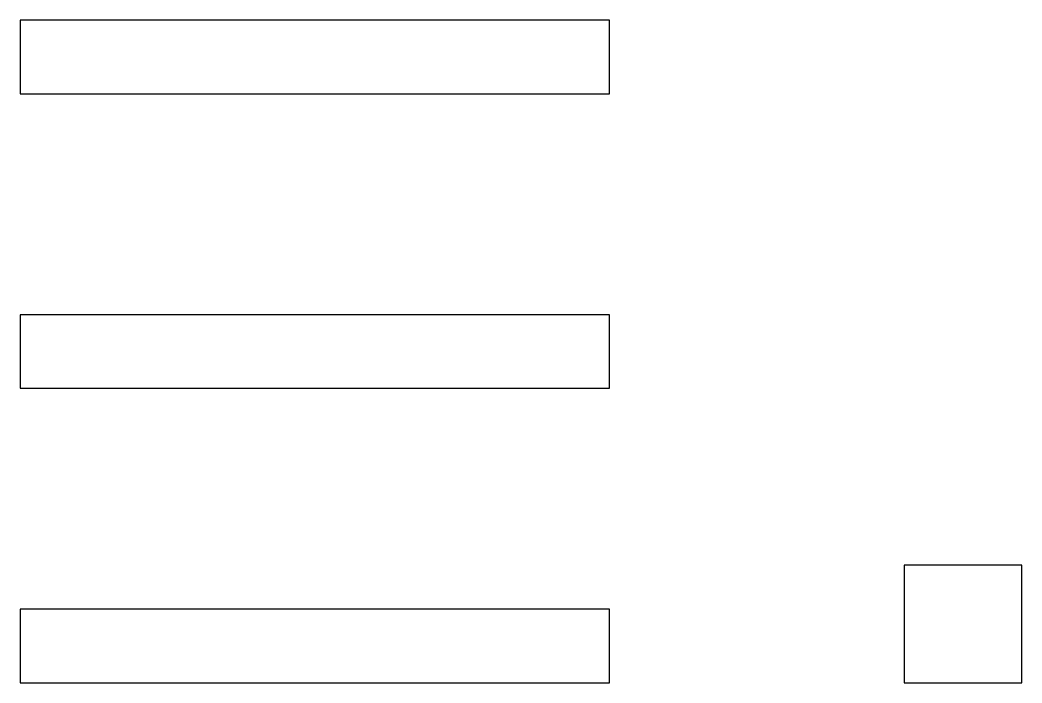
# Model space of a CAD drawing. Header units: millimetres. Extents: x 0 to 340, y 0 to 225.
import ezdxf

# ---------------------------------------------------------------- set-up
doc = ezdxf.new("R2010")
doc.units = ezdxf.units.MM

msp = doc.modelspace()

# ---------------------------------------------------------------- linework, layer by layer
for points in [[(0, 200), (200, 200), (200, 225), (0, 225)], [(0, 100), (200, 100), (200, 125), (0, 125)], [(300, 0), (340, 0), (340, 40), (300, 40)], [(0, 0), (200, 0), (200, 25), (0, 25)]]:
    msp.add_lwpolyline(points, close=True)

doc.saveas('drawing.dxf')
